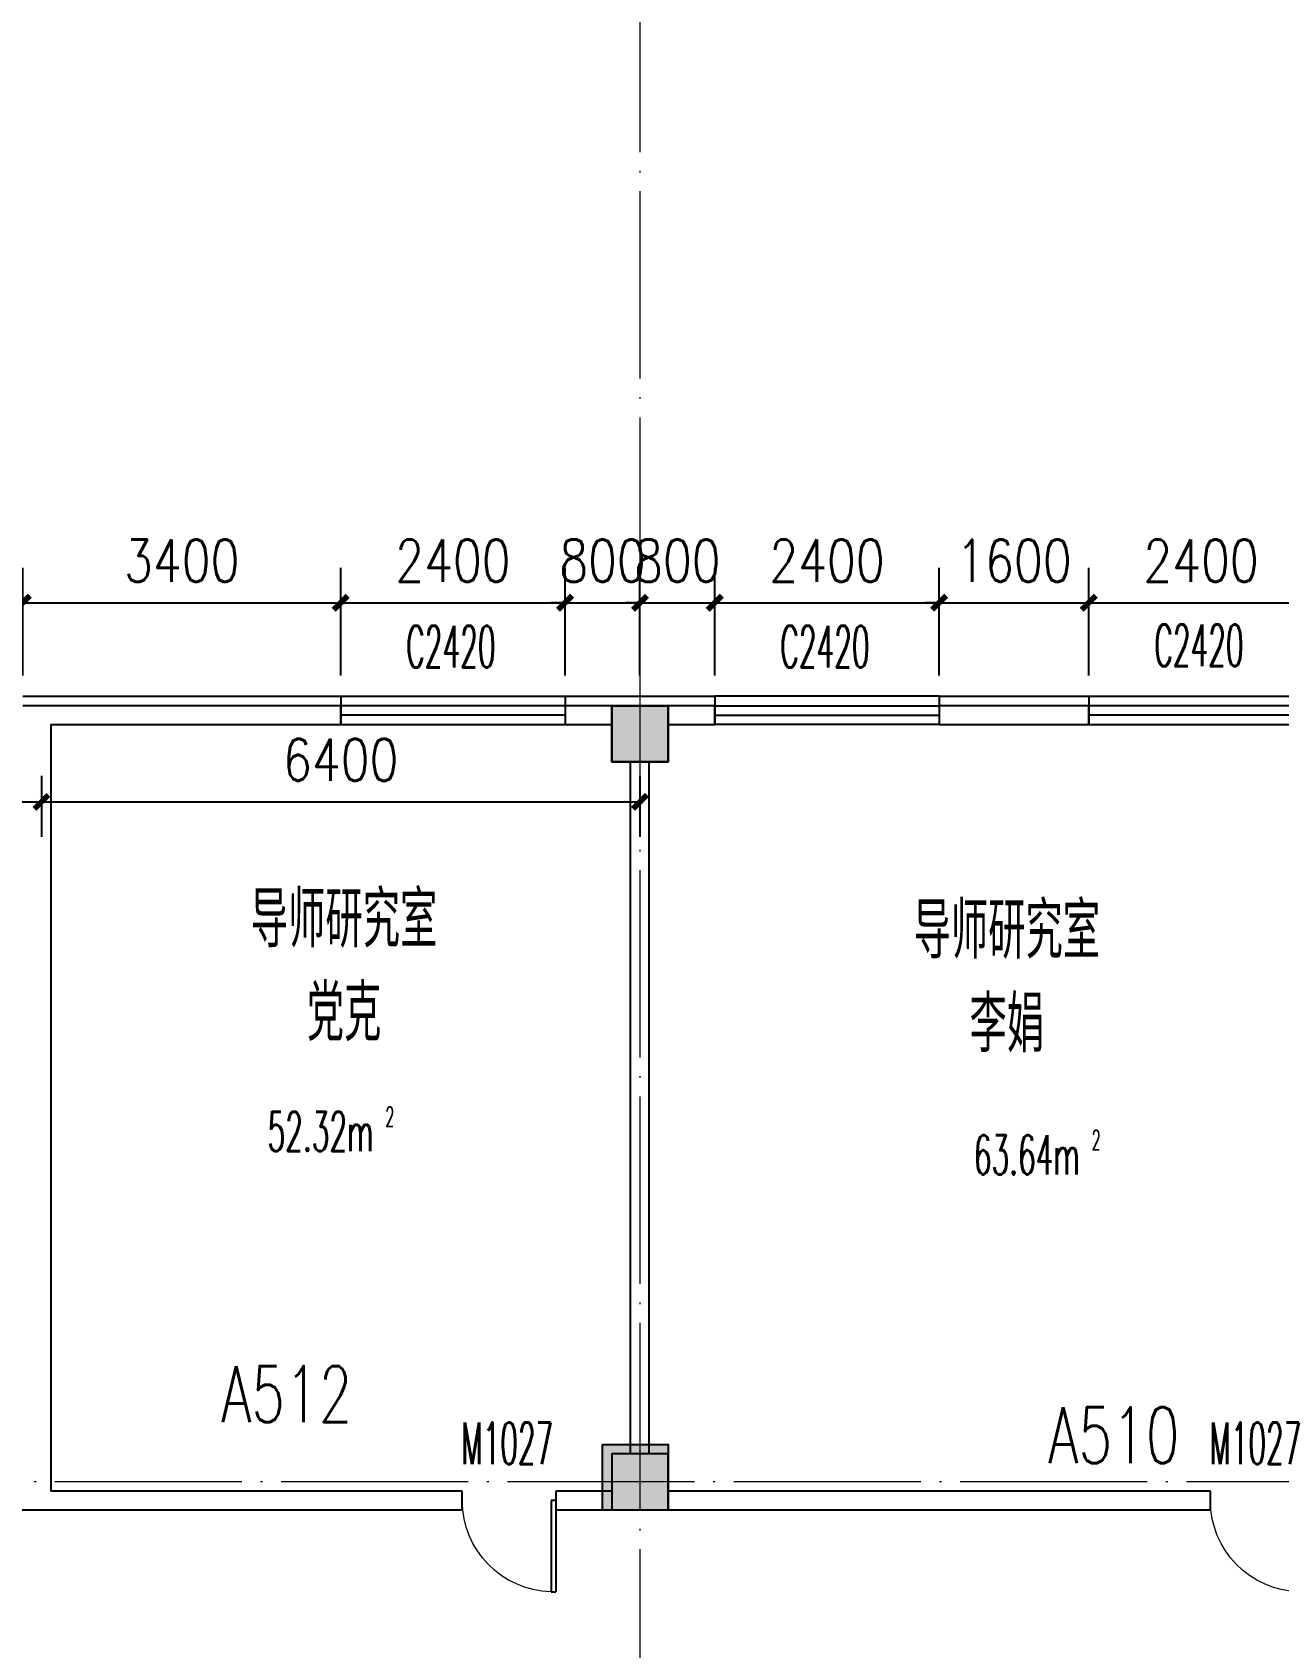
# Model space of a CAD drawing. Extents: x 1417642 to 3570900, y 124798 to 1191112.
# Drawn here: x 1470905 to 1484234, y 149660 to 166933 of the extents above; entities that cross this region are included whole.
import ezdxf

# ---------------------------------------------------------------- set-up
doc = ezdxf.new("R2010")
doc.units = 0
doc.header["$LTSCALE"] = 1000
doc.header["$MEASUREMENT"] = 0
doc.linetypes.add('DOTE', pattern=[2.42, 2, -0.2, 0.02, -0.2])
doc.layers.get('0').update_dxf_attribs({"linetype": 'CONTINUOUS'})
doc.layers.get('Defpoints').update_dxf_attribs({"linetype": 'CONTINUOUS'})
for name, color, linetype in [('colu', 2, 'CONTINUOUS'), ('COLUMN', 9, 'CONTINUOUS'), ('DOTE', 1, 'DOTE'), ('PUB_DIM', 3, 'CONTINUOUS'), ('PUB_HATCH', 8, 'CONTINUOUS'), ('PUB_TEXT', 40, 'CONTINUOUS'), ('SPACE', 7, 'CONTINUOUS'), ('SURFACE', 6, 'CONTINUOUS'), ('tiaozheng', 20, 'CONTINUOUS'), ('WALL', 4, 'CONTINUOUS'), ('WINDOW', 2, 'CONTINUOUS'), ('WINDOW_TEXT', 7, 'CONTINUOUS'), ('填充', 252, 'CONTINUOUS'), ('柱填充 @ 1', 8, 'CONTINUOUS')]:
    doc.layers.add(name, color=color, linetype=linetype)
doc.styles.add('_TCH_SPACE', font='ROMANS', dxfattribs={"width": 0.7, "height": 5, "bigfont": 'Z'})
doc.styles.add('_TCH_WINDOW', font='ROMANS.shx', dxfattribs={"width": 0.7, "height": 400, "bigfont": 'Z.shx'})
doc.styles.add('DIM_FONT', font='SIMPLEX.shx', dxfattribs={"width": 0.8})
doc.styles.add('Z', font='ROMANS', dxfattribs={"width": 0.7, "bigfont": 'Z'})
doc.dimstyles.new('DIMN150', dxfattribs={"dimscale": 1.5, "dimtxt": 300, "dimasz": 100, "dimexe": 250, "dimexo": 300, "dimgap": 150, "dimtad": 1, "dimdec": 0, "dimzin": 0, "dimdsep": 46, "dimtxsty": 'DIM_FONT', "dimblk": 'ARCHTICK', "dimcen": 0.09, "dimdle": 1.5, "dimclrt": 7, "dimazin": 2, "dimtfac": 1, "dimtdec": 0, "dimtix": 1, "dimtmove": 2, "dimatfit": 3, "dimldrblk": 'ARCHTICK', "dimfxl": 1, "dimtolj": 1, "dimtzin": 0, "dimarcsym": 0})

# ---------------------------------------------------------------- blocks, each defined once
blk = doc.blocks.new('5873')
at = {"layer": '柱填充 @ 1', "ltscale": 1000}
for points in [[(1541228, 714085), (1541828, 714085), (1541828, 713485), (1541228, 713485)], [(1541128, 706185), (1541828, 706185), (1541828, 705485), (1541128, 705485)]]:
    blk.add_hatch(color=256, dxfattribs=at).paths.add_polyline_path(points)
at = {"layer": 'colu', "ltscale": 1000}
for points in [[(1541228, 714085), (1541828, 714085), (1541828, 713485), (1541228, 713485)], [(1541128, 706185), (1541828, 706185), (1541828, 705485), (1541128, 705485)]]:
    blk.add_lwpolyline(points, close=True, dxfattribs=at)
blk = doc.blocks.new('_ArchTick')
at = {"color": 0, "linetype": 'ByBlock', "const_width": 0.4}
blk.add_lwpolyline([(-0.5, -0.5), (0.5, 0.5)], dxfattribs=at)
blk = doc.blocks.new('*D345')
at = {"layer": 'Defpoints', "color": 0}
for p in [(1467403, 159433), (1471003, 159433), (1471003, 158704)]:
    blk.add_point(p, dxfattribs=at)
at = {"layer": 'PUB_DIM', "color": 0, "lineweight": -2}
for p, q in [((1467403, 158983), (1467403, 158329)), ((1471003, 158983), (1471003, 158329)), ((1467401, 158704), (1471005, 158704))]:
    blk.add_line(p, q, dxfattribs=at)
at = {"layer": 'PUB_DIM', "color": 0, "lineweight": -2, "xscale": 150, "yscale": 150, "zscale": 150, "rotation": 180}
blk.add_blockref('_ArchTick', (1467403, 158704), dxfattribs=at)
at = {"layer": 'PUB_DIM', "color": 0, "lineweight": -2, "xscale": 150, "yscale": 150, "zscale": 150}
blk.add_blockref('_ArchTick', (1471003, 158704), dxfattribs=at)
at = {"layer": 'PUB_DIM', "color": 7, "insert": (1469203, 159154), "char_height": 450, "attachment_point": 5, "style": 'DIM_FONT'}
blk.add_mtext('\\A1;3600', dxfattribs=at)
blk = doc.blocks.new('*D346')
at = {"layer": 'Defpoints', "color": 0}
for p in [(1471003, 159433), (1477403, 159433), (1477403, 158704)]:
    blk.add_point(p, dxfattribs=at)
at = {"layer": 'PUB_DIM', "color": 0, "lineweight": -2}
for p, q in [((1471003, 158983), (1471003, 158329)), ((1477403, 158983), (1477403, 158329)), ((1471001, 158704), (1477405, 158704))]:
    blk.add_line(p, q, dxfattribs=at)
at = {"layer": 'PUB_DIM', "color": 0, "lineweight": -2, "xscale": 150, "yscale": 150, "zscale": 150, "rotation": 180}
blk.add_blockref('_ArchTick', (1471003, 158704), dxfattribs=at)
at = {"layer": 'PUB_DIM', "color": 0, "lineweight": -2, "xscale": 150, "yscale": 150, "zscale": 150}
blk.add_blockref('_ArchTick', (1477403, 158704), dxfattribs=at)
at = {"layer": 'PUB_DIM', "color": 7, "insert": (1474203, 159154), "char_height": 450, "attachment_point": 5, "style": 'DIM_FONT'}
blk.add_mtext('\\A1;6400', dxfattribs=at)
blk = doc.blocks.new('*D538')
at = {"layer": 'Defpoints', "color": 0}
for p in [(1484603, 160833), (1482203, 159607), (1484603, 159607)]:
    blk.add_point(p, dxfattribs=at)
at = {"layer": 'PUB_DIM', "color": 0, "lineweight": -2}
for p, q in [((1482203, 160057), (1482203, 161208)), ((1484603, 160057), (1484603, 161208)), ((1482201, 160833), (1484605, 160833))]:
    blk.add_line(p, q, dxfattribs=at)
at = {"layer": 'PUB_DIM', "color": 0, "lineweight": -2, "xscale": 150, "yscale": 150, "zscale": 150, "rotation": 180}
blk.add_blockref('_ArchTick', (1482203, 160833), dxfattribs=at)
at = {"layer": 'PUB_DIM', "color": 0, "lineweight": -2, "xscale": 150, "yscale": 150, "zscale": 150}
blk.add_blockref('_ArchTick', (1484603, 160833), dxfattribs=at)
at = {"layer": 'PUB_DIM', "color": 7, "insert": (1483403, 161283), "char_height": 450, "attachment_point": 5, "style": 'DIM_FONT'}
blk.add_mtext('\\A1;2400', dxfattribs=at)
blk = doc.blocks.new('*D539')
at = {"layer": 'Defpoints', "color": 0}
for p in [(1482203, 160833), (1480603, 159607), (1482203, 159607)]:
    blk.add_point(p, dxfattribs=at)
at = {"layer": 'PUB_DIM', "color": 0, "lineweight": -2}
for p, q in [((1480603, 160057), (1480603, 161208)), ((1482203, 160057), (1482203, 161208)), ((1480603, 160833), (1480453, 160833)), ((1480603, 160833), (1482203, 160833)), ((1482203, 160833), (1482353, 160833))]:
    blk.add_line(p, q, dxfattribs=at)
at = {"layer": 'PUB_DIM', "color": 0, "lineweight": -2, "xscale": 150, "yscale": 150, "zscale": 150}
blk.add_blockref('_ArchTick', (1480603, 160833), dxfattribs=at)
at = {"layer": 'PUB_DIM', "color": 0, "lineweight": -2, "xscale": 150, "yscale": 150, "zscale": 150, "rotation": 180}
blk.add_blockref('_ArchTick', (1482203, 160833), dxfattribs=at)
at = {"layer": 'PUB_DIM', "color": 7, "insert": (1481403, 161283), "char_height": 450, "attachment_point": 5, "style": 'DIM_FONT'}
blk.add_mtext('\\A1;1600', dxfattribs=at)
blk = doc.blocks.new('*D540')
at = {"layer": 'Defpoints', "color": 0}
for p in [(1480603, 160833), (1478203, 159607), (1480603, 159607)]:
    blk.add_point(p, dxfattribs=at)
at = {"layer": 'PUB_DIM', "color": 0, "lineweight": -2}
for p, q in [((1478203, 160057), (1478203, 161208)), ((1480603, 160057), (1480603, 161208)), ((1478201, 160833), (1480605, 160833))]:
    blk.add_line(p, q, dxfattribs=at)
at = {"layer": 'PUB_DIM', "color": 0, "lineweight": -2, "xscale": 150, "yscale": 150, "zscale": 150, "rotation": 180}
blk.add_blockref('_ArchTick', (1478203, 160833), dxfattribs=at)
at = {"layer": 'PUB_DIM', "color": 0, "lineweight": -2, "xscale": 150, "yscale": 150, "zscale": 150}
blk.add_blockref('_ArchTick', (1480603, 160833), dxfattribs=at)
at = {"layer": 'PUB_DIM', "color": 7, "insert": (1479403, 161283), "char_height": 450, "attachment_point": 5, "style": 'DIM_FONT'}
blk.add_mtext('\\A1;2400', dxfattribs=at)
blk = doc.blocks.new('*D541')
at = {"layer": 'Defpoints', "color": 0}
for p in [(1478203, 160833), (1477403, 159607), (1478203, 159607)]:
    blk.add_point(p, dxfattribs=at)
at = {"layer": 'PUB_DIM', "color": 0, "lineweight": -2}
for p, q in [((1477403, 160057), (1477403, 161208)), ((1478203, 160057), (1478203, 161208)), ((1477403, 160833), (1477253, 160833)), ((1477403, 160833), (1478203, 160833)), ((1478203, 160833), (1478353, 160833))]:
    blk.add_line(p, q, dxfattribs=at)
at = {"layer": 'PUB_DIM', "color": 0, "lineweight": -2, "xscale": 150, "yscale": 150, "zscale": 150}
blk.add_blockref('_ArchTick', (1477403, 160833), dxfattribs=at)
at = {"layer": 'PUB_DIM', "color": 0, "lineweight": -2, "xscale": 150, "yscale": 150, "zscale": 150, "rotation": 180}
blk.add_blockref('_ArchTick', (1478203, 160833), dxfattribs=at)
at = {"layer": 'PUB_DIM', "color": 7, "insert": (1477803, 161283), "char_height": 450, "attachment_point": 5, "style": 'DIM_FONT'}
blk.add_mtext('\\A1;800', dxfattribs=at)
blk = doc.blocks.new('*D542')
at = {"layer": 'Defpoints', "color": 0}
for p in [(1477403, 160833), (1476603, 159607), (1477403, 159607)]:
    blk.add_point(p, dxfattribs=at)
at = {"layer": 'PUB_DIM', "color": 0, "lineweight": -2}
for p, q in [((1476603, 160057), (1476603, 161208)), ((1477403, 160057), (1477403, 161208)), ((1476603, 160833), (1476453, 160833)), ((1476603, 160833), (1477403, 160833)), ((1477403, 160833), (1477553, 160833))]:
    blk.add_line(p, q, dxfattribs=at)
at = {"layer": 'PUB_DIM', "color": 0, "lineweight": -2, "xscale": 150, "yscale": 150, "zscale": 150}
blk.add_blockref('_ArchTick', (1476603, 160833), dxfattribs=at)
at = {"layer": 'PUB_DIM', "color": 0, "lineweight": -2, "xscale": 150, "yscale": 150, "zscale": 150, "rotation": 180}
blk.add_blockref('_ArchTick', (1477403, 160833), dxfattribs=at)
at = {"layer": 'PUB_DIM', "color": 7, "insert": (1477003, 161283), "char_height": 450, "attachment_point": 5, "style": 'DIM_FONT'}
blk.add_mtext('\\A1;800', dxfattribs=at)
blk = doc.blocks.new('*D543')
at = {"layer": 'Defpoints', "color": 0}
for p in [(1476603, 160833), (1474203, 159607), (1476603, 159607)]:
    blk.add_point(p, dxfattribs=at)
at = {"layer": 'PUB_DIM', "color": 0, "lineweight": -2}
for p, q in [((1474203, 160057), (1474203, 161208)), ((1476603, 160057), (1476603, 161208)), ((1474201, 160833), (1476605, 160833))]:
    blk.add_line(p, q, dxfattribs=at)
at = {"layer": 'PUB_DIM', "color": 0, "lineweight": -2, "xscale": 150, "yscale": 150, "zscale": 150, "rotation": 180}
blk.add_blockref('_ArchTick', (1474203, 160833), dxfattribs=at)
at = {"layer": 'PUB_DIM', "color": 0, "lineweight": -2, "xscale": 150, "yscale": 150, "zscale": 150}
blk.add_blockref('_ArchTick', (1476603, 160833), dxfattribs=at)
at = {"layer": 'PUB_DIM', "color": 7, "insert": (1475403, 161283), "char_height": 450, "attachment_point": 5, "style": 'DIM_FONT'}
blk.add_mtext('\\A1;2400', dxfattribs=at)
blk = doc.blocks.new('*D544')
at = {"layer": 'Defpoints', "color": 0}
for p in [(1474203, 160833), (1470803, 159607), (1474203, 159607)]:
    blk.add_point(p, dxfattribs=at)
at = {"layer": 'PUB_DIM', "color": 0, "lineweight": -2}
for p, q in [((1470803, 160057), (1470803, 161208)), ((1474203, 160057), (1474203, 161208)), ((1470801, 160833), (1474205, 160833))]:
    blk.add_line(p, q, dxfattribs=at)
at = {"layer": 'PUB_DIM', "color": 0, "lineweight": -2, "xscale": 150, "yscale": 150, "zscale": 150, "rotation": 180}
blk.add_blockref('_ArchTick', (1470803, 160833), dxfattribs=at)
at = {"layer": 'PUB_DIM', "color": 0, "lineweight": -2, "xscale": 150, "yscale": 150, "zscale": 150}
blk.add_blockref('_ArchTick', (1474203, 160833), dxfattribs=at)
at = {"layer": 'PUB_DIM', "color": 7, "insert": (1472503, 161283), "char_height": 450, "attachment_point": 5, "style": 'DIM_FONT'}
blk.add_mtext('\\A1;3400', dxfattribs=at)
blk = doc.blocks.new('_FZH')
blk.add_lwpolyline([(-0.5, -0.5), (0.5, -0.5), (0.5, 0.5), (-0.5, 0.5)], close=True)
at = {"layer": 'PUB_HATCH'}
blk.add_solid([(-0.5, -0.5), (0.5, -0.5), (-0.5, 0.5), (0.5, 0.5)], dxfattribs=at)
blk = doc.blocks.new('$TCHSYS$WIN2D')
for p, q in [((-0.5, 0.5), (0.5, 0.5)), ((-0.5, 0.5), (-0.5, -0.5)), ((0.5, 0.5), (0.5, -0.5)), ((0.5, 0.1667), (-0.5, 0.1667)), ((0.5, -0.1667), (-0.5, -0.1667)), ((-0.5, -0.5), (0.5, -0.5))]:
    blk.add_line(p, q)
blk = doc.blocks.new('$DorLib2D$00000001')
for p, q in [((0.45, 0.975), (0.5, 0.975)), ((0.45, 0), (0.45, 0.975)), ((0.5, 0), (0.5, 0.975)), ((0.5, 0), (0.45, 0))]:
    blk.add_line(p, q)
at = {"lineweight": 13}
blk.add_arc((0.475, 0), 0.975, 91.4693, 180, dxfattribs=at)

msp = doc.modelspace()

# ---------------------------------------------------------------- linework, layer by layer
at = {"layer": 'DOTE', "lineweight": 0}
for points in [[(1477403.1, 242672.6), (1477403.1, 132632.2)], [(1596566.6, 151432.7), (1432076.7, 151432.7)]]:
    msp.add_lwpolyline(points, dxfattribs=at)
at = {"layer": 'SURFACE'}
for p, q in [((1470803.1, 159832.7), (1471003.1, 159832.7)), ((1471003.1, 159832.7), (1474203.1, 159832.7)), ((1474203.1, 159832.7), (1474203.1, 159732.7)), ((1476603.1, 159832.7), (1476603.1, 159732.7)), ((1476603.1, 159832.7), (1477403.1, 159832.7)), ((1477403.1, 159832.7), (1478203.1, 159832.7)), ((1478203.1, 159832.7), (1478203.1, 159732.7)), ((1480603.1, 159832.7), (1480603.1, 159732.7)), ((1480603.1, 159832.7), (1482203.1, 159832.7)), ((1482203.1, 159832.7), (1482203.1, 159732.7))]:
    msp.add_line(p, q, dxfattribs=at)
at = {"layer": 'WALL'}
for p, q in [((1471003.1, 159732.7), (1470803.1, 159732.7)), ((1474203.1, 159732.7), (1471003.1, 159732.7)), ((1474203.1, 159532.7), (1474203.1, 159732.7)), ((1477103.1, 159732.7), (1476603.1, 159732.7)), ((1476603.1, 159732.7), (1476603.1, 159532.7)), ((1478203.1, 159732.7), (1477703.1, 159732.7)), ((1478203.1, 159532.7), (1478203.1, 159732.7)), ((1482203.1, 159732.7), (1480603.1, 159732.7)), ((1480603.1, 159732.7), (1480603.1, 159532.7)), ((1482203.1, 159532.7), (1482203.1, 159732.7)), ((1471103.1, 159532.7), (1471103.1, 151332.7)), ((1471103.1, 159532.7), (1474203.1, 159532.7)), ((1476603.1, 159532.7), (1477103.1, 159532.7)), ((1477703.1, 159532.7), (1478203.1, 159532.7)), ((1480603.1, 159532.7), (1482203.1, 159532.7)), ((1477303.1, 151732.7), (1477303.1, 159132.7)), ((1477503.1, 151732.7), (1477503.1, 159132.7)), ((1475503.1, 151332.7), (1471103.1, 151332.7)), ((1475503.1, 151132.7), (1475503.1, 151332.7)), ((1477103.1, 151332.7), (1476503.1, 151332.7)), ((1476503.1, 151332.7), (1476503.1, 151132.7)), ((1483503.1, 151332.7), (1477703.1, 151332.7)), ((1483503.1, 151132.7), (1483503.1, 151332.7)), ((1470003.1, 151132.7), (1471003.1, 151132.7)), ((1471003.1, 151132.7), (1475503.1, 151132.7)), ((1476503.1, 151132.7), (1477103.1, 151132.7)), ((1477703.1, 151132.7), (1483503.1, 151132.7))]:
    msp.add_line(p, q, dxfattribs=at)

# ---------------------------------------------------------------- block references
at = {"layer": 'COLUMN', "lineweight": 0, "xscale": 600, "yscale": 600, "zscale": 600}
for p in [(1477403.1, 159432.7), (1477403.1, 151432.7)]:
    msp.add_blockref('_FZH', p, dxfattribs=at)
at = {"layer": 'tiaozheng'}
msp.add_blockref('5873', (-64124.5, -554352.7), dxfattribs=at)
at = {"layer": 'WINDOW', "color": 2}
ref = msp.add_blockref('$TCHSYS$WIN2D', (1475403.1, 159682.7), dxfattribs=dict(at, xscale=2400, yscale=300, zscale=2400))
ref.add_attrib('A', 'C2420', (1474904.3, 160141.5), dxfattribs={"layer": 'WINDOW_TEXT', "color": 2, "height": 446.25, "style": '_TCH_WINDOW', "width": 0.494118})
ref = msp.add_blockref('$TCHSYS$WIN2D', (1479403.1, 159682.7), dxfattribs=dict(at, xscale=-2400, yscale=300, zscale=-2400))
ref.add_attrib('A', 'C2420', (1478904.3, 160141.1), dxfattribs={"layer": 'WINDOW_TEXT', "color": 2, "height": 446.25, "style": '_TCH_WINDOW', "width": 0.494118})
ref = msp.add_blockref('$TCHSYS$WIN2D', (1483403.1, 159682.7), dxfattribs=dict(at, xscale=2400, yscale=300, zscale=2400))
ref.add_attrib('A', 'C2420', (1482904.3, 160153.7), dxfattribs={"layer": 'WINDOW_TEXT', "color": 2, "height": 446.25, "style": '_TCH_WINDOW', "width": 0.494118})
at = {"layer": 'WINDOW', "lineweight": 0}
ref = msp.add_blockref('$DorLib2D$00000001', (1476003.1, 151232.7), dxfattribs=dict(at, xscale=1000, yscale=-1000, zscale=1000))
ref.add_attrib('A', 'M1027', (1475493.8, 151622.9), dxfattribs={"layer": 'WINDOW_TEXT', "lineweight": 0, "height": 446.25, "style": '_TCH_WINDOW', "width": 0.494118})
ref = msp.add_blockref('$DorLib2D$00000001', (1484003.1, 151232.7), dxfattribs=dict(at, xscale=1000, yscale=-1000, zscale=1000))
ref.add_attrib('A', 'M1027', (1483493.8, 151622.9), dxfattribs={"layer": 'WINDOW_TEXT', "lineweight": 0, "height": 446.25, "style": '_TCH_WINDOW', "width": 0.494118})

# ---------------------------------------------------------------- texts
at = {"layer": 'PUB_TEXT', "color": 1, "lineweight": 60, "style": 'Z', "width": 0.7}
for s, p in [('A512', (1472923.8, 152072.3)), ('A510', (1481768.6, 151632.1))]:
    msp.add_text(s, height=600, dxfattribs=at).set_placement(p)
at = {"layer": 'SPACE', "style": '_TCH_SPACE', "width": 0.525}
for s, height, p in [('52.32m', 420, (1473421.1, 154969.8)), ('2', 210, (1474681.1, 155232.3)), ('63.64m', 420, (1480974.2, 154719.8)), ('2', 210, (1482234.2, 154982.3))]:
    msp.add_text(s, height=height, dxfattribs=at).set_placement(p)
at = {"layer": '填充', "char_height": 600, "width": 2747.49, "attachment_point": 2, "style": '_TCH_WINDOW'}
for s, insert in [('{\\C2;导师研究室\\P党克}', (1474238.8, 157747.2)), ('{\\C2;导师研究室\\P李娟}', (1481326.5, 157627.8))]:
    msp.add_mtext(s, dxfattribs=dict(at, insert=insert))

# ---------------------------------------------------------------- dimensions: what is measured, and where the dimension line sits
at = {"layer": 'PUB_DIM'}
for p1, p2, distance, picture, middle in [((1470803.1, 159606.5), (1474203.1, 159606.5), 1226.2, '*D544', (1472503.1, 161282.7)), ((1474203.1, 159606.5), (1476603.1, 159606.5), 1226.2, '*D543', (1475403.1, 161282.7)), ((1476603.1, 159606.5), (1477403.1, 159606.5), 1226.2, '*D542', (1477003.1, 161282.7)), ((1477403.1, 159606.5), (1478203.1, 159606.5), 1226.2, '*D541', (1477803.1, 161282.7)), ((1478203.1, 159606.5), (1480603.1, 159606.5), 1226.2, '*D540', (1479403.1, 161282.7)), ((1480603.1, 159606.5), (1482203.1, 159606.5), 1226.2, '*D539', (1481403.1, 161282.7)), ((1482203.1, 159606.5), (1484603.1, 159606.5), 1226.2, '*D538', (1483403.1, 161282.7)), ((1467403.1, 159432.7), (1471003.1, 159432.7), -728.6, '*D345', (1469203.1, 159154.1)), ((1471003.1, 159432.7), (1477403.1, 159432.7), -728.6, '*D346', (1474203.1, 159154.1))]:
    dim = msp.add_aligned_dim(p1=p1, p2=p2, distance=distance, dimstyle='DIMN150', dxfattribs=at)
    dim.commit()
    dim.dimension.update_dxf_attribs({"geometry": picture, "text_midpoint": middle})

doc.saveas('drawing.dxf')
